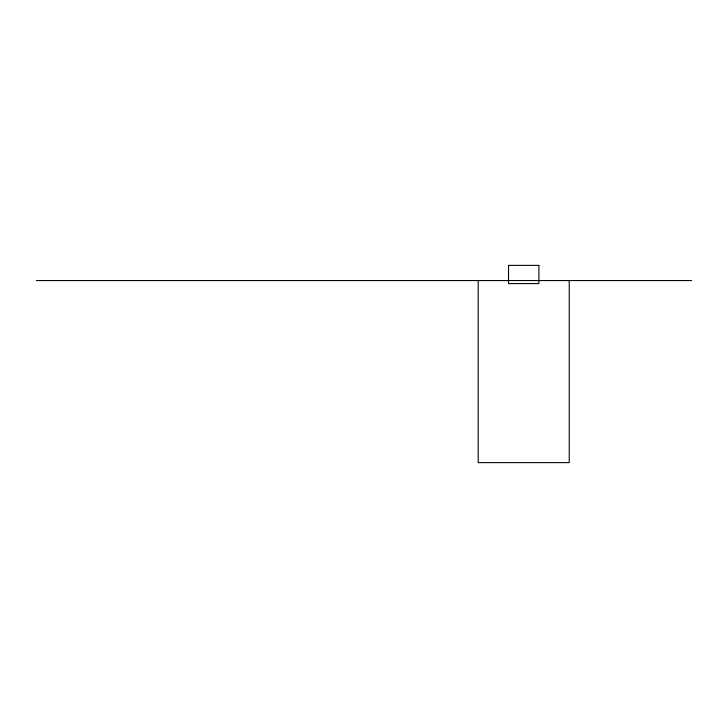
<?xml version="1.0" encoding="UTF-8"?>
<svg xmlns="http://www.w3.org/2000/svg" width="728" height="728" viewBox="0 0 728 728"><rect width="100%" height="100%" fill="white"/><g stroke="black" fill="none" stroke-linecap="round" stroke-linejoin="round"><path stroke-width="1.09" d="M36.4 280.553L691.6 280.553M569.223 280.544L569.223 462.626L478.187 462.626L478.187 280.544M538.884 265.374L508.535 265.374L508.535 283.583L538.884 283.583L538.884 265.374"/></g></svg>
